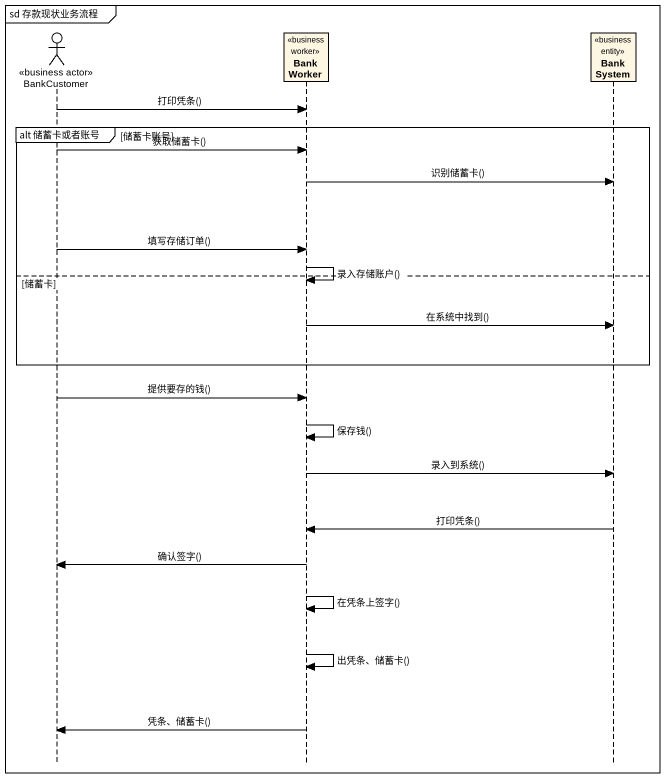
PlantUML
@startuml
mainframe sd 存款现状业务流程
hide footbox
actor BankCustomer <<business actor>>
participant BankWorker <<business worker>>
participant BankSystem <<business entity>>

BankCustomer -> BankWorker : 打印凭条()
group alt 储蓄卡或者账号 [储蓄卡账号]
  BankCustomer -> BankWorker : 获取储蓄卡()
  BankWorker -> BankSystem : 识别储蓄卡()
  BankCustomer -> BankWorker : 填写存储订单()
  BankWorker -> BankWorker : 录入存储账户()
else 储蓄卡
  BankWorker -> BankSystem : 在系统中找到()
end
BankCustomer -> BankWorker : 提供要存的钱()
BankWorker -> BankWorker : 保存钱()
BankWorker -> BankSystem : 录入到系统()
BankSystem -> BankWorker : 打印凭条()
BankWorker -> BankCustomer : 确认签字()
BankWorker -> BankWorker : 在凭条上签字()
BankWorker -> BankWorker : 出凭条、储蓄卡()
BankWorker -> BankCustomer : 凭条、储蓄卡()
@enduml
